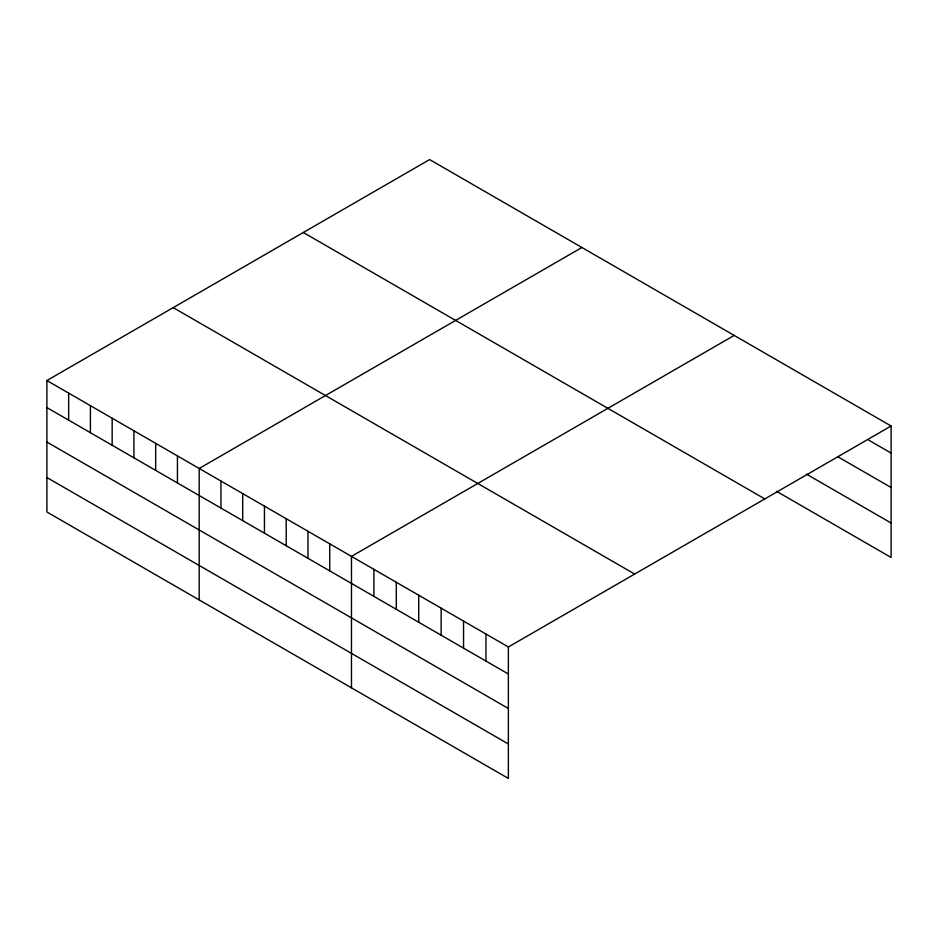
<?xml version="1.0" encoding="UTF-8"?>
<svg xmlns="http://www.w3.org/2000/svg" width="938" height="938" viewBox="0 0 938 938"><rect width="100%" height="100%" fill="white"/><g stroke="black" fill="none" stroke-linecap="round" stroke-linejoin="round"><path stroke-width="1.41" d="M46.9 380.547L508.373 646.974L508.373 778.423L46.9 511.996L46.9 380.547L429.627 159.577L891.1 426.004L891.1 557.453L776.535 491.313M581.912 247.491L199.184 468.461L199.184 599.921M734.196 335.417L351.469 556.386L351.469 687.835M508.373 646.974L891.1 426.004M868.682 440.11L891.1 453.054M837.552 456.595L891.1 487.502M806.422 474.112L891.1 523.005M303.326 232.495L764.798 498.922M173.202 307.617L634.674 574.056M46.9 407.584L508.373 674.012M46.9 442.044L508.373 708.471M46.9 477.536L508.373 743.975M485.954 634.029L485.954 661.079M463.548 621.085L463.548 648.135M441.13 608.152L441.13 635.19M418.711 595.208L418.711 622.246M396.305 582.264L396.305 609.313M373.887 569.319L373.887 596.369M329.719 543.829L329.719 570.867M307.957 531.26L307.957 558.309M286.207 518.702L286.207 545.752M264.446 506.145L264.446 533.183M242.696 493.587L242.696 520.625M220.946 481.018L220.946 508.068M177.434 455.903L177.434 482.953M155.673 443.346L155.673 470.384M133.923 430.776L133.923 457.826M112.161 418.219L112.161 445.269M90.411 405.662L90.411 432.711M68.65 393.104L68.65 420.142"/></g></svg>
